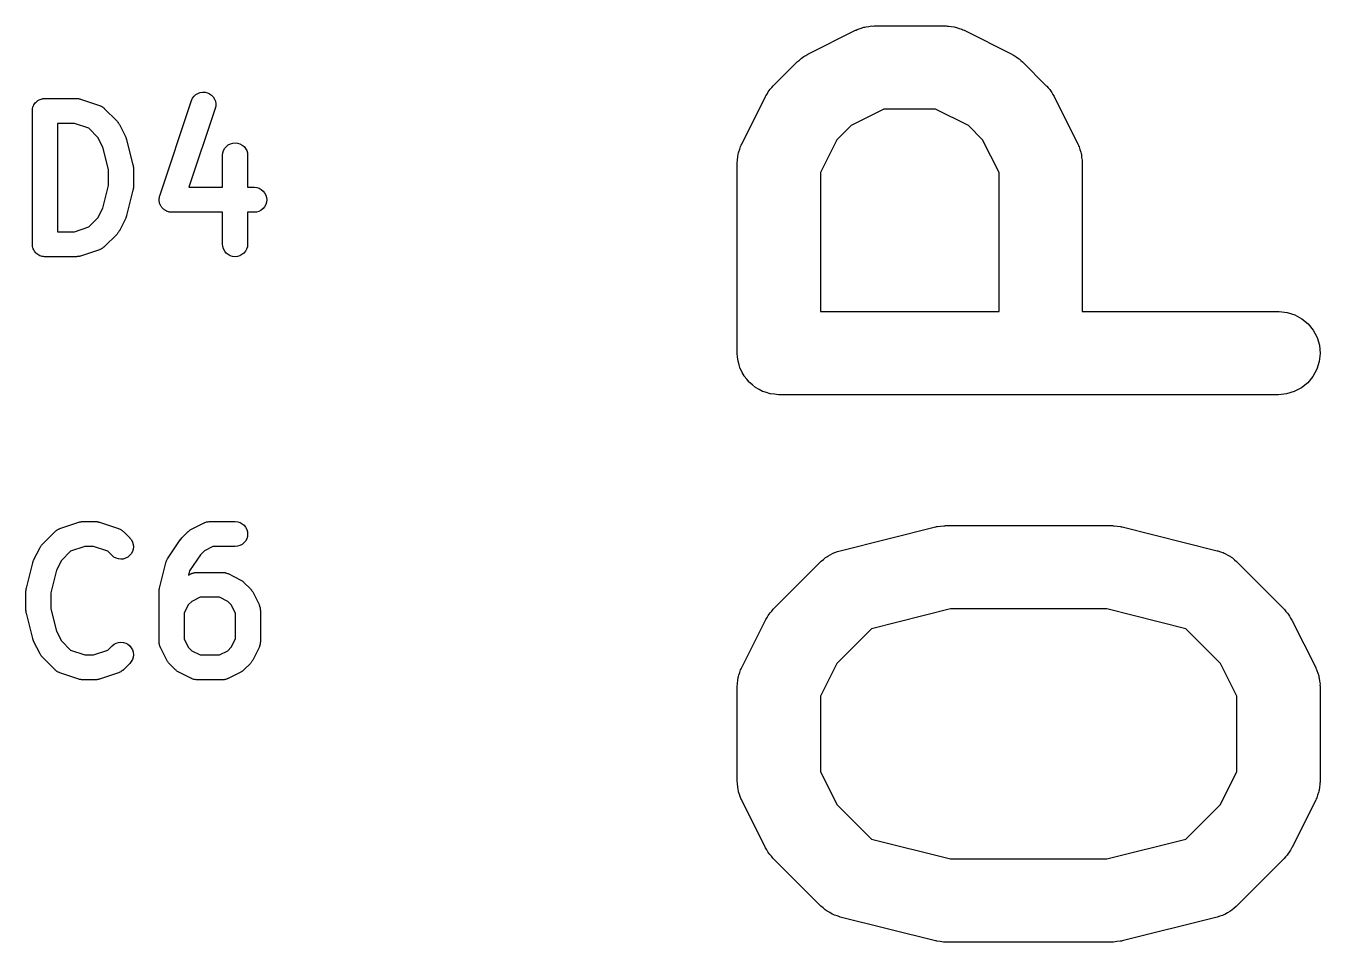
# Model space of a CAD drawing. Extents: x -13 to 127, y -89 to 15.
# Drawn here: x 109.25 to 117.03, y -37.95 to -32.45 of the extents above; entities that cross this region are included whole.
import ezdxf

# ---------------------------------------------------------------- set-up
doc = ezdxf.new("R2010")
doc.units = 0
doc.layers.add('BLACK', color=7, linetype='CONTINUOUS')

msp = doc.modelspace()

# ---------------------------------------------------------------- linework, layer by layer
at = {"layer": 'BLACK', "linetype": 'CONTINUOUS'}
for p, q in [((113.949, -32.6187), (114.235, -32.4758)), ((114.235, -32.4758), (114.238, -32.4743)), ((114.238, -32.4743), (114.245, -32.4717)), ((114.245, -32.4717), (114.251, -32.4683)), ((114.251, -32.4683), (114.268, -32.4634)), ((114.268, -32.4634), (114.284, -32.4575)), ((114.284, -32.4575), (114.291, -32.4563)), ((114.291, -32.4563), (114.298, -32.4542)), ((114.298, -32.4542), (114.315, -32.4525)), ((114.315, -32.4525), (114.332, -32.4499)), ((114.332, -32.4499), (114.339, -32.4501)), ((114.339, -32.4501), (114.347, -32.4494)), ((114.347, -32.4494), (114.775, -32.4494)), ((114.775, -32.4494), (114.779, -32.4495)), ((114.779, -32.4495), (114.786, -32.4503)), ((114.786, -32.4503), (114.793, -32.4501)), ((114.793, -32.4501), (114.81, -32.453)), ((114.81, -32.453), (114.827, -32.4549)), ((114.827, -32.4549), (114.834, -32.4571)), ((114.834, -32.4571), (114.841, -32.4584)), ((114.841, -32.4584), (114.857, -32.4645)), ((114.857, -32.4645), (114.874, -32.4696)), ((114.874, -32.4696), (114.88, -32.4732)), ((114.88, -32.4732), (114.887, -32.4758)), ((114.887, -32.4758), (115.173, -32.6187)), ((113.908, -32.6447), (113.917, -32.6391)), ((113.917, -32.6391), (113.925, -32.6326)), ((113.925, -32.6326), (113.937, -32.6262)), ((113.937, -32.6262), (113.949, -32.6187)), ((115.173, -32.6187), (115.176, -32.6203)), ((115.176, -32.6203), (115.188, -32.6279)), ((115.188, -32.6279), (115.2, -32.6345)), ((115.2, -32.6345), (115.208, -32.6411)), ((115.208, -32.6411), (115.217, -32.6468)), ((113.741, -32.8084), (113.884, -32.6655)), ((113.884, -32.6655), (113.887, -32.6631)), ((113.887, -32.6631), (113.898, -32.6543)), ((113.898, -32.6543), (113.908, -32.6447)), ((115.217, -32.6468), (115.227, -32.6566)), ((115.227, -32.6566), (115.238, -32.6655)), ((115.238, -32.6655), (115.38, -32.8084)), ((110.254, -32.8838), (110.263, -32.872)), ((110.263, -32.872), (110.274, -32.862)), ((110.274, -32.862), (110.286, -32.8544)), ((110.286, -32.8544), (110.3, -32.8493)), ((110.3, -32.8493), (110.314, -32.847)), ((110.314, -32.847), (110.329, -32.8475)), ((110.329, -32.8475), (110.343, -32.8508)), ((110.343, -32.8508), (110.356, -32.8569)), ((110.356, -32.8569), (110.368, -32.8654)), ((110.368, -32.8654), (110.378, -32.8761)), ((113.552, -33.1591), (113.694, -32.8733)), ((113.694, -32.8733), (113.696, -32.8702)), ((113.696, -32.8702), (113.704, -32.8584)), ((113.704, -32.8584), (113.71, -32.8461)), ((113.71, -32.8461), (113.717, -32.838)), ((113.717, -32.838), (113.723, -32.8293)), ((113.723, -32.8293), (113.732, -32.8192)), ((113.732, -32.8192), (113.741, -32.8084)), ((115.38, -32.8084), (115.383, -32.8109)), ((115.383, -32.8109), (115.392, -32.8218)), ((115.392, -32.8218), (115.401, -32.832)), ((115.401, -32.832), (115.407, -32.8408)), ((115.407, -32.8408), (115.413, -32.849)), ((115.413, -32.849), (115.42, -32.8615)), ((115.42, -32.8615), (115.427, -32.8733)), ((115.427, -32.8733), (115.57, -33.1591)), ((109.292, -32.9518), (109.293, -32.9448)), ((109.292, -32.9589), (109.292, -32.9518)), ((109.293, -32.9443), (109.295, -32.9376)), ((109.293, -32.9446), (109.293, -32.9443)), ((109.293, -32.9448), (109.293, -32.9446)), ((109.295, -32.9376), (109.297, -32.9308)), ((109.297, -32.9308), (109.298, -32.9306)), ((109.298, -32.9304), (109.301, -32.9241)), ((109.298, -32.9306), (109.298, -32.9304)), ((109.301, -32.9241), (109.304, -32.918)), ((109.304, -32.918), (109.305, -32.9178)), ((109.305, -32.9175), (109.309, -32.9121)), ((109.305, -32.9178), (109.305, -32.9175)), ((109.309, -32.9121), (109.314, -32.9067)), ((109.314, -32.9063), (109.32, -32.9019)), ((109.314, -32.9065), (109.314, -32.9063)), ((109.314, -32.9067), (109.314, -32.9065)), ((109.32, -32.9019), (109.325, -32.8974)), ((109.325, -32.8971), (109.332, -32.8939)), ((109.325, -32.8973), (109.325, -32.8971)), ((109.325, -32.8974), (109.325, -32.8973)), ((109.332, -32.8939), (109.338, -32.8906)), ((109.338, -32.8904), (109.345, -32.8884)), ((109.338, -32.8905), (109.338, -32.8904)), ((109.338, -32.8906), (109.338, -32.8905)), ((109.345, -32.8884), (109.352, -32.8863)), ((109.352, -32.8862), (109.359, -32.8856)), ((109.352, -32.8863), (109.352, -32.8862)), ((109.352, -32.8863), (109.352, -32.8863)), ((109.359, -32.8856), (109.367, -32.8849)), ((109.367, -32.8849), (109.557, -32.8849)), ((109.557, -32.8849), (109.558, -32.8849)), ((109.558, -32.8849), (109.562, -32.8854)), ((109.562, -32.8854), (109.566, -32.8855)), ((109.566, -32.8855), (109.569, -32.8862)), ((109.569, -32.8862), (109.573, -32.8865)), ((109.573, -32.8865), (109.577, -32.8878)), ((109.577, -32.8878), (109.581, -32.8888)), ((109.581, -32.8888), (109.695, -32.9268)), ((109.695, -32.9268), (109.696, -32.9272)), ((109.696, -32.9272), (109.698, -32.9281)), ((109.698, -32.9281), (109.7, -32.9288)), ((109.7, -32.9288), (109.705, -32.9312)), ((109.705, -32.9312), (109.709, -32.9333)), ((109.709, -32.9333), (109.711, -32.9346)), ((109.711, -32.9346), (109.713, -32.9357)), ((109.713, -32.9357), (109.717, -32.9389)), ((109.717, -32.9389), (109.721, -32.9419)), ((109.721, -32.9419), (109.723, -32.9436)), ((109.723, -32.9436), (109.724, -32.945)), ((109.724, -32.945), (109.801, -33.0212)), ((110.057, -33.4695), (110.248, -32.8981)), ((110.39, -32.9455), (110.232, -33.4182)), ((110.248, -32.8971), (110.254, -32.8838)), ((110.248, -32.8981), (110.248, -32.8971)), ((110.378, -32.8761), (110.386, -32.8885)), ((110.386, -32.8885), (110.391, -32.9022)), ((110.393, -32.9313), (110.39, -32.9455)), ((110.391, -32.9022), (110.394, -32.9166)), ((110.394, -32.9166), (110.393, -32.9313)), ((114.406, -32.9494), (114.209, -33.0477)), ((114.716, -32.9494), (114.406, -32.9494)), ((114.913, -33.0477), (114.716, -32.9494)), ((109.292, -32.9594), (109.292, -32.9589)), ((109.292, -32.9599), (109.292, -32.9594)), ((109.292, -32.9594), (109.292, -32.9594)), ((109.292, -32.9594), (109.292, -32.9594)), ((109.292, -33.7599), (109.292, -32.9599)), ((109.801, -33.0212), (109.801, -33.0219)), ((109.801, -33.0219), (109.804, -33.0252)), ((109.804, -33.0252), (109.807, -33.0283)), ((109.807, -33.0283), (109.808, -33.0309)), ((109.808, -33.0309), (109.81, -33.0333)), ((109.442, -33.0349), (109.442, -33.6849)), ((109.545, -33.0349), (109.442, -33.0349)), ((109.631, -33.0636), (109.545, -33.0349)), ((109.686, -33.1186), (109.631, -33.0636)), ((109.81, -33.0333), (109.812, -33.0371)), ((109.812, -33.0371), (109.815, -33.0406)), ((109.815, -33.0406), (109.853, -33.1168)), ((114.209, -33.0477), (114.123, -33.1332)), ((114.998, -33.1332), (114.913, -33.0477)), ((109.715, -33.1766), (109.686, -33.1186)), ((109.749, -33.312), (109.715, -33.1766)), ((109.853, -33.1168), (109.853, -33.1178)), ((109.853, -33.1178), (109.853, -33.1181)), ((109.853, -33.1181), (109.853, -33.1184)), ((109.853, -33.1184), (109.856, -33.125)), ((109.856, -33.125), (109.858, -33.1315)), ((109.858, -33.1315), (109.858, -33.1319)), ((109.858, -33.1319), (109.858, -33.1322)), ((109.858, -33.1322), (109.896, -33.2846)), ((110.44, -33.197), (110.447, -33.1842)), ((110.447, -33.1842), (110.457, -33.173)), ((110.457, -33.173), (110.468, -33.1638)), ((110.468, -33.1638), (110.481, -33.157)), ((110.481, -33.157), (110.495, -33.1529)), ((110.495, -33.1529), (110.51, -33.1516)), ((110.51, -33.1516), (110.524, -33.1531)), ((110.524, -33.1531), (110.538, -33.1574)), ((110.538, -33.1574), (110.551, -33.1644)), ((110.551, -33.1644), (110.563, -33.1737)), ((110.563, -33.1737), (110.572, -33.1851)), ((110.572, -33.1851), (110.579, -33.198)), ((113.54, -33.1887), (113.545, -33.1724)), ((113.545, -33.1724), (113.549, -33.1659)), ((113.549, -33.1659), (113.552, -33.1591)), ((114.123, -33.1332), (114.025, -33.3299)), ((115.097, -33.3299), (114.998, -33.1332)), ((115.57, -33.1591), (115.572, -33.1622)), ((115.572, -33.1622), (115.574, -33.1691)), ((115.574, -33.1691), (115.578, -33.1756)), ((115.578, -33.1756), (115.583, -33.192)), ((110.434, -33.2255), (110.436, -33.211)), ((110.434, -33.2266), (110.434, -33.2255)), ((110.434, -33.4182), (110.434, -33.2266)), ((110.436, -33.211), (110.44, -33.197)), ((110.579, -33.198), (110.583, -33.212)), ((110.583, -33.212), (110.584, -33.2266)), ((110.584, -33.2266), (110.584, -33.4182)), ((113.525, -33.2674), (113.526, -33.2601)), ((113.526, -33.2527), (113.529, -33.2359)), ((113.526, -33.2601), (113.526, -33.2527)), ((113.529, -33.2359), (113.531, -33.2189)), ((113.531, -33.2189), (113.533, -33.2119)), ((113.533, -33.2119), (113.534, -33.2046)), ((113.534, -33.2046), (113.54, -33.1887)), ((115.583, -33.192), (115.589, -33.208)), ((115.589, -33.208), (115.59, -33.2153)), ((115.59, -33.2153), (115.592, -33.2223)), ((115.592, -33.2223), (115.593, -33.2393)), ((115.593, -33.2393), (115.596, -33.2562)), ((115.596, -33.2562), (115.596, -33.2635)), ((115.596, -33.2635), (115.597, -33.2709)), ((109.749, -33.4078), (109.749, -33.312)), ((109.896, -33.2846), (109.897, -33.2856)), ((109.897, -33.2856), (109.897, -33.2869)), ((109.897, -33.2869), (109.897, -33.2882)), ((109.897, -33.2882), (109.898, -33.2942)), ((109.898, -33.2942), (109.899, -33.3001)), ((109.899, -33.3001), (109.899, -33.3014)), ((109.899, -33.3014), (109.899, -33.3028)), ((109.899, -33.3028), (109.899, -33.417)), ((113.525, -33.2709), (113.525, -33.2674)), ((113.525, -34.4137), (113.525, -33.2709)), ((114.025, -33.3299), (114.025, -34.1637)), ((115.097, -34.1637), (115.097, -33.3299)), ((115.597, -33.2709), (115.597, -34.1637)), ((109.715, -33.5433), (109.749, -33.4078)), ((109.899, -33.417), (109.899, -33.4181)), ((109.899, -33.4181), (109.899, -33.4194)), ((109.899, -33.4194), (109.899, -33.4208)), ((110.232, -33.4182), (110.434, -33.4182)), ((110.584, -33.4182), (110.624, -33.4182)), ((110.624, -33.4182), (110.625, -33.4182)), ((110.625, -33.4182), (110.639, -33.4199)), ((109.896, -33.4352), (109.858, -33.5876)), ((109.897, -33.4339), (109.896, -33.4352)), ((109.898, -33.4267), (109.897, -33.4326)), ((109.897, -33.4326), (109.897, -33.4339)), ((109.899, -33.4208), (109.898, -33.4267)), ((110.053, -33.4927), (110.054, -33.4883)), ((110.054, -33.4956), (110.053, -33.4927)), ((110.054, -33.4838), (110.055, -33.481)), ((110.054, -33.4883), (110.054, -33.4838)), ((110.054, -33.4984), (110.054, -33.4956)), ((110.055, -33.4782), (110.056, -33.4739)), ((110.055, -33.481), (110.055, -33.4782)), ((110.056, -33.4739), (110.057, -33.4695)), ((110.639, -33.4199), (110.653, -33.4243)), ((110.653, -33.4243), (110.666, -33.4314)), ((110.666, -33.4314), (110.677, -33.4408)), ((110.677, -33.4408), (110.686, -33.4522)), ((110.686, -33.4522), (110.693, -33.4651)), ((110.693, -33.4651), (110.697, -33.4792)), ((110.697, -33.4792), (110.699, -33.4938)), ((110.699, -33.4938), (110.697, -33.5083)), ((109.686, -33.6012), (109.715, -33.5433)), ((110.054, -33.5028), (110.054, -33.4984)), ((110.055, -33.5073), (110.054, -33.5028)), ((110.056, -33.51), (110.055, -33.5073)), ((110.056, -33.5129), (110.056, -33.51)), ((110.058, -33.517), (110.056, -33.5129)), ((110.059, -33.5213), (110.058, -33.517)), ((110.06, -33.5239), (110.059, -33.5213)), ((110.061, -33.5265), (110.06, -33.5239)), ((110.064, -33.5303), (110.061, -33.5265)), ((110.066, -33.5343), (110.064, -33.5303)), ((110.067, -33.5365), (110.066, -33.5343)), ((110.069, -33.539), (110.067, -33.5365)), ((110.072, -33.5422), (110.069, -33.539)), ((110.075, -33.5457), (110.072, -33.5422)), ((110.077, -33.5476), (110.075, -33.5457)), ((110.079, -33.5496), (110.077, -33.5476)), ((110.083, -33.5522), (110.079, -33.5496)), ((110.086, -33.5551), (110.083, -33.5522)), ((110.089, -33.5565), (110.086, -33.5551)), ((110.091, -33.5582), (110.089, -33.5565)), ((110.095, -33.56), (110.091, -33.5582)), ((110.099, -33.5622), (110.095, -33.56)), ((110.102, -33.563), (110.099, -33.5622)), ((110.104, -33.5642), (110.102, -33.563)), ((110.109, -33.5652), (110.104, -33.5642)), ((110.113, -33.5666), (110.109, -33.5652)), ((110.116, -33.5669), (110.113, -33.5666)), ((110.118, -33.5676), (110.116, -33.5669)), ((110.123, -33.5677), (110.118, -33.5676)), ((110.127, -33.5682), (110.123, -33.5677)), ((110.128, -33.5682), (110.127, -33.5682)), ((110.434, -33.5682), (110.128, -33.5682)), ((110.434, -33.7599), (110.434, -33.5682)), ((110.624, -33.5682), (110.584, -33.5682)), ((110.584, -33.5682), (110.584, -33.7599)), ((110.638, -33.5668), (110.624, -33.5682)), ((110.652, -33.5626), (110.638, -33.5668)), ((110.665, -33.5557), (110.652, -33.5626)), ((110.677, -33.5465), (110.665, -33.5557)), ((110.686, -33.5352), (110.677, -33.5465)), ((110.693, -33.5223), (110.686, -33.5352)), ((110.697, -33.5083), (110.693, -33.5223)), ((109.631, -33.6563), (109.686, -33.6012)), ((109.853, -33.603), (109.815, -33.6792)), ((109.855, -33.5958), (109.853, -33.6023)), ((109.853, -33.6023), (109.853, -33.6026)), ((109.853, -33.6026), (109.853, -33.603)), ((109.858, -33.5893), (109.855, -33.5958)), ((109.858, -33.5876), (109.858, -33.5886)), ((109.858, -33.5886), (109.858, -33.589)), ((109.858, -33.589), (109.858, -33.5893)), ((109.442, -33.6849), (109.545, -33.6849)), ((109.545, -33.6849), (109.631, -33.6563)), ((109.801, -33.6987), (109.724, -33.7748)), ((109.803, -33.6954), (109.801, -33.6987)), ((109.806, -33.6924), (109.803, -33.6954)), ((109.808, -33.6898), (109.806, -33.6924)), ((109.81, -33.6873), (109.808, -33.6898)), ((109.812, -33.6836), (109.81, -33.6873)), ((109.814, -33.6801), (109.812, -33.6836)), ((109.815, -33.6792), (109.814, -33.6801)), ((109.292, -33.7669), (109.292, -33.7599)), ((109.293, -33.774), (109.292, -33.7669)), ((109.293, -33.7742), (109.293, -33.774)), ((109.293, -33.7745), (109.293, -33.7742)), ((109.295, -33.7812), (109.293, -33.7745)), ((109.297, -33.788), (109.295, -33.7812)), ((109.297, -33.7882), (109.297, -33.788)), ((109.297, -33.7885), (109.297, -33.7882)), ((109.3, -33.7947), (109.297, -33.7885)), ((109.304, -33.801), (109.3, -33.7947)), ((109.304, -33.8012), (109.304, -33.801)), ((109.304, -33.8014), (109.304, -33.8012)), ((109.309, -33.8069), (109.304, -33.8014)), ((109.313, -33.8124), (109.309, -33.8069)), ((109.695, -33.793), (109.581, -33.8311)), ((109.697, -33.7921), (109.695, -33.793)), ((109.699, -33.7914), (109.697, -33.7921)), ((109.704, -33.7891), (109.699, -33.7914)), ((109.708, -33.787), (109.704, -33.7891)), ((109.71, -33.7857), (109.708, -33.787)), ((109.712, -33.7847), (109.71, -33.7857)), ((109.716, -33.7815), (109.712, -33.7847)), ((109.72, -33.7786), (109.716, -33.7815)), ((109.722, -33.777), (109.72, -33.7786)), ((109.724, -33.7756), (109.722, -33.777)), ((109.724, -33.7748), (109.724, -33.7756)), ((110.436, -33.7745), (110.434, -33.7599)), ((110.44, -33.7885), (110.436, -33.7745)), ((110.447, -33.8014), (110.44, -33.7885)), ((110.456, -33.8128), (110.447, -33.8014)), ((110.571, -33.8023), (110.562, -33.8135)), ((110.578, -33.7894), (110.571, -33.8023)), ((110.583, -33.7755), (110.578, -33.7894)), ((110.584, -33.761), (110.583, -33.7755)), ((110.584, -33.7599), (110.584, -33.761)), ((109.313, -33.8125), (109.313, -33.8124)), ((109.313, -33.8128), (109.313, -33.8125)), ((109.319, -33.8172), (109.313, -33.8128)), ((109.324, -33.8218), (109.319, -33.8172)), ((109.324, -33.8219), (109.324, -33.8218)), ((109.325, -33.8221), (109.324, -33.8219)), ((109.331, -33.8254), (109.325, -33.8221)), ((109.337, -33.8288), (109.331, -33.8254)), ((109.337, -33.8289), (109.337, -33.8288)), ((109.337, -33.829), (109.337, -33.8289)), ((109.344, -33.8311), (109.337, -33.829)), ((109.351, -33.8333), (109.344, -33.8311)), ((109.351, -33.8334), (109.351, -33.8333)), ((109.351, -33.8333), (109.351, -33.8333)), ((109.358, -33.8341), (109.351, -33.8334)), ((109.365, -33.8349), (109.358, -33.8341)), ((109.366, -33.8349), (109.365, -33.8349)), ((109.367, -33.8349), (109.366, -33.8349)), ((109.366, -33.8349), (109.366, -33.8349)), ((109.366, -33.8349), (109.366, -33.8349)), ((109.557, -33.8349), (109.367, -33.8349)), ((109.561, -33.8345), (109.557, -33.8349)), ((109.565, -33.8344), (109.561, -33.8345)), ((109.568, -33.8338), (109.565, -33.8344)), ((109.572, -33.8335), (109.568, -33.8338)), ((109.576, -33.8323), (109.572, -33.8335)), ((109.58, -33.8314), (109.576, -33.8323)), ((109.581, -33.8311), (109.58, -33.8314)), ((110.467, -33.8221), (110.456, -33.8128)), ((110.48, -33.829), (110.467, -33.8221)), ((110.494, -33.8334), (110.48, -33.829)), ((110.509, -33.8349), (110.494, -33.8334)), ((110.523, -33.8336), (110.509, -33.8349)), ((110.537, -33.8294), (110.523, -33.8336)), ((110.55, -33.8227), (110.537, -33.8294)), ((110.562, -33.8135), (110.55, -33.8227)), ((114.025, -34.1637), (115.097, -34.1637)), ((115.597, -34.1637), (116.775, -34.1637)), ((116.775, -34.1637), (116.779, -34.1637)), ((116.779, -34.1637), (116.827, -34.1692)), ((116.827, -34.1692), (116.874, -34.1839)), ((116.874, -34.1839), (116.916, -34.2074)), ((116.916, -34.2074), (116.954, -34.2388)), ((116.954, -34.2388), (116.984, -34.2768)), ((116.984, -34.2768), (117.007, -34.3201)), ((117.007, -34.3201), (117.021, -34.3669)), ((113.527, -34.4371), (113.525, -34.4137)), ((117.025, -34.4155), (117.02, -34.464)), ((117.021, -34.3669), (117.025, -34.4155)), ((113.53, -34.4606), (113.527, -34.4371)), ((113.53, -34.4614), (113.53, -34.4606)), ((113.53, -34.4623), (113.53, -34.4614)), ((113.537, -34.4848), (113.53, -34.4623)), ((113.543, -34.5074), (113.537, -34.4848)), ((113.544, -34.5081), (113.543, -34.5074)), ((117.02, -34.464), (117.006, -34.5106)), ((113.544, -34.509), (113.544, -34.5081)), ((113.555, -34.5298), (113.544, -34.509)), ((113.566, -34.5506), (113.555, -34.5298)), ((113.567, -34.5513), (113.566, -34.5506)), ((113.567, -34.5521), (113.567, -34.5513)), ((113.582, -34.5703), (113.567, -34.5521)), ((113.597, -34.5886), (113.582, -34.5703)), ((116.982, -34.5535), (116.951, -34.5911)), ((117.006, -34.5106), (116.982, -34.5535)), ((113.597, -34.5892), (113.597, -34.5886)), ((113.598, -34.5899), (113.597, -34.5892)), ((113.616, -34.6049), (113.598, -34.5899)), ((113.634, -34.62), (113.616, -34.6049)), ((113.635, -34.6204), (113.634, -34.62)), ((113.635, -34.621), (113.635, -34.6204)), ((113.656, -34.6322), (113.635, -34.621)), ((113.677, -34.6435), (113.656, -34.6322)), ((113.677, -34.6438), (113.677, -34.6435)), ((113.678, -34.6442), (113.677, -34.6438)), ((113.701, -34.6511), (113.678, -34.6442)), ((113.723, -34.6583), (113.701, -34.6511)), ((113.724, -34.6583), (113.723, -34.6583)), ((113.725, -34.6586), (113.724, -34.6583)), ((113.748, -34.6611), (113.725, -34.6586)), ((113.772, -34.6637), (113.748, -34.6611)), ((116.824, -34.659), (116.775, -34.6637)), ((116.87, -34.6449), (116.824, -34.659)), ((116.913, -34.6219), (116.87, -34.6449)), ((116.951, -34.5911), (116.913, -34.6219)), ((113.773, -34.6637), (113.772, -34.6637)), ((113.775, -34.6637), (113.773, -34.6637)), ((113.773, -34.6637), (113.773, -34.6637)), ((113.773, -34.6637), (113.773, -34.6637)), ((116.775, -34.6637), (113.775, -34.6637)), ((109.457, -35.4668), (109.571, -35.4288)), ((109.571, -35.4288), (109.572, -35.4284)), ((109.572, -35.4284), (109.576, -35.4275)), ((109.576, -35.4275), (109.581, -35.4263)), ((109.581, -35.4263), (109.584, -35.426)), ((109.584, -35.426), (109.587, -35.4254)), ((109.587, -35.4254), (109.591, -35.4253)), ((109.591, -35.4253), (109.595, -35.4249)), ((109.595, -35.4249), (109.671, -35.4249)), ((109.671, -35.4249), (109.672, -35.4249)), ((109.672, -35.4249), (109.677, -35.4254)), ((109.677, -35.4254), (109.681, -35.4255)), ((109.681, -35.4255), (109.684, -35.4262)), ((109.684, -35.4262), (109.687, -35.4265)), ((109.687, -35.4265), (109.691, -35.4278)), ((109.691, -35.4278), (109.695, -35.4288)), ((109.695, -35.4288), (109.809, -35.4668)), ((110.247, -35.4709), (110.323, -35.4328)), ((110.323, -35.4328), (110.324, -35.4324)), ((110.324, -35.4324), (110.326, -35.4316)), ((110.326, -35.4316), (110.328, -35.4306)), ((110.328, -35.4306), (110.333, -35.4291)), ((110.333, -35.4291), (110.338, -35.4273)), ((110.338, -35.4273), (110.34, -35.427)), ((110.34, -35.427), (110.342, -35.4263)), ((110.342, -35.4263), (110.348, -35.4258)), ((110.348, -35.4258), (110.353, -35.425)), ((110.353, -35.425), (110.355, -35.4251)), ((110.355, -35.4251), (110.357, -35.4249)), ((110.357, -35.4249), (110.509, -35.4249)), ((110.509, -35.4249), (110.51, -35.4249)), ((110.51, -35.4249), (110.525, -35.4265)), ((110.525, -35.4265), (110.539, -35.431)), ((110.539, -35.431), (110.552, -35.438)), ((110.552, -35.438), (110.563, -35.4474)), ((109.352, -35.5612), (109.428, -35.485)), ((109.428, -35.485), (109.429, -35.4842)), ((109.429, -35.4842), (109.43, -35.4829)), ((109.43, -35.4829), (109.432, -35.4813)), ((109.432, -35.4813), (109.436, -35.4783)), ((109.436, -35.4783), (109.44, -35.4751)), ((109.44, -35.4751), (109.442, -35.4741)), ((109.442, -35.4741), (109.444, -35.4728)), ((109.444, -35.4728), (109.448, -35.4707)), ((109.448, -35.4707), (109.453, -35.4684)), ((109.453, -35.4684), (109.455, -35.4677)), ((109.455, -35.4677), (109.457, -35.4668)), ((109.809, -35.4668), (109.81, -35.4672)), ((109.81, -35.4672), (109.812, -35.4681)), ((109.812, -35.4681), (109.814, -35.4688)), ((109.814, -35.4688), (109.819, -35.4712)), ((109.819, -35.4712), (109.824, -35.4733)), ((109.824, -35.4733), (109.825, -35.4746)), ((109.825, -35.4746), (109.827, -35.4757)), ((109.827, -35.4757), (109.831, -35.4789)), ((109.831, -35.4789), (109.835, -35.4819)), ((109.835, -35.4819), (109.837, -35.4836)), ((109.837, -35.4836), (109.839, -35.485)), ((109.839, -35.485), (109.877, -35.5231)), ((110.19, -35.5231), (110.228, -35.485)), ((110.228, -35.485), (110.229, -35.4842)), ((110.229, -35.4842), (110.232, -35.4816)), ((110.232, -35.4816), (110.235, -35.4787)), ((110.235, -35.4787), (110.238, -35.477)), ((110.238, -35.477), (110.24, -35.4751)), ((110.24, -35.4751), (110.244, -35.4732)), ((110.244, -35.4732), (110.247, -35.4709)), ((110.563, -35.4474), (110.572, -35.4588)), ((110.572, -35.4588), (110.579, -35.4718)), ((110.579, -35.4718), (110.583, -35.4858)), ((110.583, -35.515), (110.579, -35.529)), ((110.583, -35.4858), (110.584, -35.5004)), ((110.584, -35.5004), (110.583, -35.515)), ((114.143, -35.5997), (114.715, -35.4569)), ((114.715, -35.4569), (114.718, -35.4561)), ((114.718, -35.4561), (114.722, -35.4555)), ((114.722, -35.4555), (114.727, -35.4542)), ((114.727, -35.4542), (114.746, -35.4522)), ((114.746, -35.4522), (114.766, -35.4496)), ((114.766, -35.4496), (114.771, -35.4499)), ((114.771, -35.4499), (114.775, -35.4494)), ((114.775, -35.4494), (115.775, -35.4494)), ((115.775, -35.4494), (115.779, -35.4495)), ((115.779, -35.4495), (115.783, -35.4499)), ((115.783, -35.4499), (115.788, -35.4497)), ((115.788, -35.4497), (115.807, -35.4527)), ((115.807, -35.4527), (115.827, -35.4549)), ((115.827, -35.4549), (115.831, -35.4562)), ((115.831, -35.4562), (115.836, -35.4569)), ((115.836, -35.4569), (116.407, -35.5997)), ((109.299, -35.6568), (109.338, -35.5806)), ((109.338, -35.5797), (109.34, -35.5762)), ((109.338, -35.5806), (109.338, -35.5797)), ((109.34, -35.5762), (109.342, -35.5725)), ((109.342, -35.5725), (109.344, -35.5701)), ((109.344, -35.5701), (109.346, -35.5674)), ((109.346, -35.5674), (109.349, -35.5644)), ((109.349, -35.5644), (109.352, -35.5612)), ((109.607, -35.5749), (109.521, -35.6036)), ((109.659, -35.5749), (109.607, -35.5749)), ((109.745, -35.6036), (109.659, -35.5749)), ((109.877, -35.5231), (109.877, -35.5238)), ((109.877, -35.5238), (109.887, -35.5352)), ((109.887, -35.5352), (109.893, -35.5482)), ((109.893, -35.5482), (109.897, -35.5623)), ((109.897, -35.5914), (109.893, -35.6054)), ((109.897, -35.5623), (109.899, -35.5769)), ((109.899, -35.5769), (109.897, -35.5914)), ((110.104, -35.6488), (110.18, -35.5345)), ((110.18, -35.5344), (110.181, -35.5336)), ((110.18, -35.5345), (110.18, -35.5344)), ((110.18, -35.5344), (110.18, -35.5344)), ((110.18, -35.5344), (110.18, -35.5344)), ((110.181, -35.5336), (110.185, -35.5284)), ((110.185, -35.5284), (110.19, -35.5231)), ((110.375, -35.5749), (110.325, -35.5996)), ((110.509, -35.5749), (110.375, -35.5749)), ((110.524, -35.5735), (110.509, -35.5749)), ((110.538, -35.5692), (110.524, -35.5735)), ((110.551, -35.5624), (110.538, -35.5692)), ((110.562, -35.5531), (110.551, -35.5624)), ((110.572, -35.5418), (110.562, -35.5531)), ((110.579, -35.529), (110.572, -35.5418)), ((109.256, -35.8246), (109.294, -35.6722)), ((109.294, -35.6705), (109.297, -35.6639)), ((109.294, -35.6709), (109.294, -35.6705)), ((109.294, -35.6712), (109.294, -35.6709)), ((109.294, -35.6722), (109.294, -35.6712)), ((109.297, -35.6639), (109.299, -35.6575)), ((109.299, -35.6572), (109.299, -35.6568)), ((109.299, -35.6575), (109.299, -35.6572)), ((109.466, -35.6586), (109.437, -35.7166)), ((109.521, -35.6036), (109.466, -35.6586)), ((109.771, -35.6291), (109.745, -35.6036)), ((109.782, -35.6384), (109.771, -35.6291)), ((109.795, -35.6453), (109.782, -35.6384)), ((109.809, -35.6496), (109.795, -35.6453)), ((109.823, -35.6511), (109.809, -35.6496)), ((109.838, -35.6497), (109.823, -35.6511)), ((109.852, -35.6455), (109.838, -35.6497)), ((109.865, -35.6387), (109.852, -35.6455)), ((109.876, -35.6295), (109.865, -35.6387)), ((109.886, -35.6183), (109.876, -35.6295)), ((109.893, -35.6054), (109.886, -35.6183)), ((110.056, -35.8246), (110.094, -35.6722)), ((110.094, -35.6712), (110.096, -35.6665)), ((110.094, -35.6722), (110.094, -35.6712)), ((110.096, -35.6665), (110.097, -35.6617)), ((110.097, -35.6617), (110.098, -35.6596)), ((110.098, -35.6596), (110.099, -35.6575)), ((110.099, -35.6575), (110.102, -35.6532)), ((110.102, -35.6532), (110.104, -35.6488)), ((110.301, -35.6239), (110.236, -35.7212)), ((110.325, -35.5996), (110.301, -35.6239)), ((113.741, -35.9512), (114.027, -35.6655)), ((114.027, -35.6655), (114.029, -35.6631)), ((114.029, -35.6631), (114.043, -35.6525)), ((114.043, -35.6525), (114.055, -35.6412)), ((114.055, -35.6412), (114.062, -35.6373)), ((114.062, -35.6373), (114.068, -35.6326)), ((114.068, -35.6326), (114.083, -35.6248)), ((114.083, -35.6248), (114.097, -35.6161)), ((114.097, -35.6161), (114.104, -35.6136)), ((114.104, -35.6136), (114.111, -35.6102)), ((114.111, -35.6102), (114.127, -35.6054)), ((114.127, -35.6054), (114.143, -35.5997)), ((116.407, -35.5997), (116.411, -35.6006)), ((116.411, -35.6006), (116.426, -35.6065)), ((116.426, -35.6065), (116.443, -35.6115)), ((116.443, -35.6115), (116.449, -35.615)), ((116.449, -35.615), (116.456, -35.6177)), ((116.456, -35.6177), (116.471, -35.6265)), ((116.471, -35.6265), (116.486, -35.6345)), ((116.486, -35.6345), (116.491, -35.6393)), ((116.491, -35.6393), (116.498, -35.6432)), ((116.498, -35.6432), (116.51, -35.6548)), ((116.51, -35.6548), (116.523, -35.6655)), ((116.523, -35.6655), (116.809, -35.9512)), ((109.437, -35.7166), (109.403, -35.852)), ((110.236, -35.7212), (110.23, -35.7463)), ((110.23, -35.7463), (110.247, -35.7376)), ((110.247, -35.7376), (110.248, -35.7371)), ((110.248, -35.7371), (110.25, -35.7364)), ((110.25, -35.7364), (110.252, -35.7353)), ((110.252, -35.7353), (110.257, -35.7338)), ((110.257, -35.7338), (110.262, -35.7321)), ((110.262, -35.7321), (110.264, -35.7317)), ((110.264, -35.7317), (110.266, -35.7311)), ((110.266, -35.7311), (110.271, -35.7306)), ((110.271, -35.7306), (110.276, -35.7298)), ((110.276, -35.7298), (110.279, -35.7299)), ((110.279, -35.7299), (110.281, -35.7297)), ((110.281, -35.7297), (110.433, -35.7297)), ((110.433, -35.7297), (110.434, -35.7297)), ((110.434, -35.7297), (110.436, -35.7299)), ((110.436, -35.7299), (110.439, -35.7299)), ((110.439, -35.7299), (110.444, -35.7307)), ((110.444, -35.7307), (110.449, -35.7313)), ((110.449, -35.7313), (110.451, -35.732)), ((110.451, -35.732), (110.453, -35.7323)), ((110.453, -35.7323), (110.458, -35.7342)), ((110.458, -35.7342), (110.463, -35.7357)), ((110.463, -35.7357), (110.465, -35.7368)), ((110.465, -35.7368), (110.467, -35.7376)), ((110.467, -35.7376), (110.543, -35.7757)), ((109.254, -35.8331), (109.255, -35.8272)), ((109.255, -35.8259), (109.256, -35.8246)), ((109.255, -35.8272), (109.255, -35.8259)), ((110.054, -35.8331), (110.055, -35.8272)), ((110.055, -35.8259), (110.056, -35.8246)), ((110.055, -35.8272), (110.055, -35.8259)), ((110.543, -35.7757), (110.544, -35.7762)), ((110.544, -35.7762), (110.547, -35.7784)), ((110.547, -35.7784), (110.551, -35.7804)), ((110.551, -35.7804), (110.554, -35.7824)), ((110.554, -35.7824), (110.556, -35.7841)), ((110.556, -35.7841), (110.559, -35.7871)), ((110.559, -35.7871), (110.562, -35.7897)), ((110.562, -35.7897), (110.601, -35.8278)), ((110.601, -35.8278), (110.601, -35.8286)), ((110.601, -35.8286), (110.604, -35.8319)), ((109.253, -35.8417), (109.254, -35.8404)), ((109.253, -35.8428), (109.253, -35.8417)), ((109.253, -35.957), (109.253, -35.8428)), ((109.254, -35.8391), (109.254, -35.8331)), ((109.254, -35.8404), (109.254, -35.8391)), ((109.403, -35.852), (109.403, -35.9478)), ((110.053, -35.8417), (110.054, -35.8404)), ((110.053, -35.8428), (110.053, -35.8417)), ((110.053, -36.1475), (110.053, -35.8428)), ((110.054, -35.8391), (110.054, -35.8331)), ((110.054, -35.8404), (110.054, -35.8391)), ((110.249, -35.9044), (110.228, -35.9253)), ((110.299, -35.8797), (110.249, -35.9044)), ((110.415, -35.8797), (110.299, -35.8797)), ((110.465, -35.9044), (110.415, -35.8797)), ((110.486, -35.9253), (110.465, -35.9044)), ((110.604, -35.8319), (110.607, -35.8349)), ((110.607, -35.8349), (110.608, -35.8376)), ((110.608, -35.8376), (110.61, -35.84)), ((110.61, -35.84), (110.612, -35.8437)), ((110.612, -35.8437), (110.615, -35.8473)), ((110.615, -35.8473), (110.653, -35.9235)), ((109.254, -35.9584), (109.253, -35.957)), ((109.253, -35.9597), (109.254, -35.9584)), ((109.254, -35.9656), (109.253, -35.9597)), ((109.255, -35.9716), (109.254, -35.9656)), ((109.255, -35.9729), (109.255, -35.9716)), ((109.255, -35.9742), (109.255, -35.9729)), ((109.256, -35.9752), (109.255, -35.9742)), ((109.294, -36.1276), (109.256, -35.9752)), ((109.403, -35.9478), (109.437, -36.0833)), ((110.228, -35.9253), (110.203, -35.9748)), ((110.203, -35.9748), (110.203, -36.1298)), ((110.511, -35.9748), (110.486, -35.9253)), ((110.511, -36.1298), (110.511, -35.9748)), ((110.653, -35.9235), (110.653, -35.9244)), ((110.653, -35.9244), (110.654, -35.9265)), ((110.654, -35.9265), (110.655, -35.9285)), ((110.655, -35.9285), (110.656, -35.9334)), ((110.656, -35.9334), (110.658, -35.9382)), ((110.658, -35.9382), (110.659, -35.9404)), ((110.659, -35.9404), (110.659, -35.9425)), ((110.659, -35.9425), (110.66, -35.9476)), ((110.66, -35.9476), (110.66, -35.9526)), ((110.66, -35.9526), (110.66, -35.9549)), ((110.66, -35.9549), (110.661, -35.957)), ((110.661, -35.957), (110.661, -36.1475)), ((113.71, -35.9889), (113.717, -35.9809)), ((113.717, -35.9809), (113.723, -35.9721)), ((113.723, -35.9721), (113.732, -35.9621)), ((113.732, -35.9621), (113.741, -35.9512)), ((114.806, -35.9494), (114.332, -36.068)), ((115.744, -35.9494), (114.806, -35.9494)), ((116.219, -36.068), (115.744, -35.9494)), ((116.809, -35.9512), (116.812, -35.9537)), ((116.812, -35.9537), (116.82, -35.9647)), ((116.82, -35.9647), (116.83, -35.9749)), ((116.83, -35.9749), (116.835, -35.9837)), ((116.835, -35.9837), (116.842, -35.9918)), ((113.552, -36.3019), (113.694, -36.0162)), ((113.694, -36.0162), (113.696, -36.0131)), ((113.696, -36.0131), (113.704, -36.0013)), ((113.704, -36.0013), (113.71, -35.9889)), ((116.842, -35.9918), (116.848, -36.0043)), ((116.848, -36.0043), (116.856, -36.0162)), ((116.856, -36.0162), (116.999, -36.3019)), ((109.294, -36.1279), (109.294, -36.1276)), ((109.294, -36.1283), (109.294, -36.1279)), ((109.296, -36.1348), (109.294, -36.1283)), ((109.299, -36.1414), (109.296, -36.1348)), ((109.437, -36.0833), (109.466, -36.1412)), ((110.203, -36.1298), (110.228, -36.1793)), ((110.486, -36.1793), (110.511, -36.1298)), ((114.332, -36.068), (114.123, -36.2761)), ((116.427, -36.2761), (116.219, -36.068)), ((109.299, -36.1417), (109.299, -36.1414)), ((109.299, -36.142), (109.299, -36.1417)), ((109.299, -36.143), (109.299, -36.142)), ((109.338, -36.2192), (109.299, -36.143)), ((109.466, -36.1412), (109.521, -36.1963)), ((109.521, -36.1963), (109.607, -36.2249)), ((109.659, -36.2249), (109.745, -36.1963)), ((109.745, -36.1963), (109.771, -36.1707)), ((109.771, -36.1699), (109.783, -36.1608)), ((109.771, -36.1707), (109.771, -36.1699)), ((109.783, -36.1608), (109.796, -36.1541)), ((109.796, -36.1541), (109.81, -36.15)), ((109.81, -36.15), (109.824, -36.1487)), ((109.824, -36.1487), (109.839, -36.1503)), ((109.839, -36.1503), (109.853, -36.1547)), ((109.853, -36.1547), (109.866, -36.1617)), ((109.866, -36.1617), (109.877, -36.1711)), ((109.877, -36.1711), (109.886, -36.1824)), ((109.886, -36.1824), (109.893, -36.1954)), ((109.893, -36.1954), (109.897, -36.2094)), ((109.897, -36.2094), (109.899, -36.224)), ((110.054, -36.1497), (110.053, -36.1475)), ((110.054, -36.1519), (110.054, -36.1497)), ((110.054, -36.157), (110.054, -36.1519)), ((110.055, -36.1621), (110.054, -36.157)), ((110.055, -36.1642), (110.055, -36.1621)), ((110.056, -36.1664), (110.055, -36.1642)), ((110.058, -36.1712), (110.056, -36.1664)), ((110.059, -36.1761), (110.058, -36.1712)), ((110.06, -36.178), (110.059, -36.1761)), ((110.061, -36.1801), (110.06, -36.178)), ((110.061, -36.1811), (110.061, -36.1801)), ((110.099, -36.2573), (110.061, -36.1811)), ((110.228, -36.1793), (110.249, -36.2002)), ((110.249, -36.2002), (110.299, -36.2249)), ((110.415, -36.2249), (110.465, -36.2002)), ((110.465, -36.2002), (110.486, -36.1793)), ((110.653, -36.1811), (110.615, -36.2573)), ((110.655, -36.1771), (110.653, -36.179)), ((110.653, -36.179), (110.653, -36.1811)), ((110.656, -36.1722), (110.655, -36.1771)), ((110.658, -36.1674), (110.656, -36.1722)), ((110.659, -36.1631), (110.658, -36.1652)), ((110.658, -36.1652), (110.658, -36.1674)), ((110.66, -36.158), (110.659, -36.1631)), ((110.661, -36.1486), (110.66, -36.1508)), ((110.66, -36.1508), (110.66, -36.153)), ((110.66, -36.153), (110.66, -36.158)), ((110.661, -36.1475), (110.661, -36.1486)), ((109.34, -36.2227), (109.338, -36.2192)), ((109.342, -36.2265), (109.34, -36.2227)), ((109.344, -36.2289), (109.342, -36.2265)), ((109.345, -36.2316), (109.344, -36.2289)), ((109.348, -36.2346), (109.345, -36.2316)), ((109.351, -36.2379), (109.348, -36.2346)), ((109.352, -36.2387), (109.351, -36.2379)), ((109.428, -36.3148), (109.352, -36.2387)), ((109.607, -36.2249), (109.659, -36.2249)), ((109.877, -36.2767), (109.839, -36.3148)), ((109.886, -36.2654), (109.877, -36.2767)), ((109.893, -36.2525), (109.886, -36.2654)), ((109.897, -36.2385), (109.893, -36.2525)), ((109.899, -36.224), (109.897, -36.2385)), ((110.102, -36.2608), (110.099, -36.2573)), ((110.104, -36.2646), (110.102, -36.2608)), ((110.106, -36.267), (110.104, -36.2646)), ((110.107, -36.2696), (110.106, -36.267)), ((110.11, -36.2727), (110.107, -36.2696)), ((110.113, -36.276), (110.11, -36.2727)), ((110.113, -36.2767), (110.113, -36.276)), ((110.152, -36.3148), (110.113, -36.2767)), ((110.299, -36.2249), (110.415, -36.2249)), ((110.601, -36.2767), (110.562, -36.3148)), ((110.603, -36.2735), (110.601, -36.2767)), ((110.606, -36.2705), (110.603, -36.2735)), ((110.608, -36.2679), (110.606, -36.2705)), ((110.61, -36.2654), (110.608, -36.2679)), ((110.612, -36.2617), (110.61, -36.2654)), ((110.614, -36.2582), (110.612, -36.2617)), ((110.615, -36.2573), (110.614, -36.2582)), ((114.123, -36.2761), (114.025, -36.4727)), ((116.525, -36.4727), (116.427, -36.2761)), ((109.429, -36.3162), (109.428, -36.3148)), ((109.431, -36.3179), (109.429, -36.3162)), ((109.435, -36.3209), (109.431, -36.3179)), ((109.439, -36.3241), (109.435, -36.3209)), ((109.441, -36.3252), (109.439, -36.3241)), ((109.443, -36.3265), (109.441, -36.3252)), ((109.447, -36.3286), (109.443, -36.3265)), ((109.452, -36.331), (109.447, -36.3286)), ((109.454, -36.3317), (109.452, -36.331)), ((109.456, -36.3326), (109.454, -36.3317)), ((109.457, -36.333), (109.456, -36.3326)), ((109.571, -36.3711), (109.457, -36.333)), ((109.575, -36.372), (109.571, -36.3711)), ((109.58, -36.3733), (109.575, -36.372)), ((109.69, -36.3723), (109.686, -36.3735)), ((109.694, -36.3714), (109.69, -36.3723)), ((109.695, -36.3711), (109.694, -36.3714)), ((109.809, -36.333), (109.695, -36.3711)), ((109.811, -36.3321), (109.809, -36.333)), ((109.813, -36.3314), (109.811, -36.3321)), ((109.818, -36.3291), (109.813, -36.3314)), ((109.823, -36.327), (109.818, -36.3291)), ((109.824, -36.3257), (109.823, -36.327)), ((109.826, -36.3247), (109.824, -36.3257)), ((109.83, -36.3215), (109.826, -36.3247)), ((109.835, -36.3186), (109.83, -36.3215)), ((109.836, -36.317), (109.835, -36.3186)), ((109.838, -36.3156), (109.836, -36.317)), ((109.839, -36.3148), (109.838, -36.3156)), ((110.155, -36.3175), (110.152, -36.3148)), ((110.158, -36.3205), (110.155, -36.3175)), ((110.16, -36.3222), (110.158, -36.3205)), ((110.163, -36.3241), (110.16, -36.3222)), ((110.167, -36.3261), (110.163, -36.3241)), ((110.17, -36.3284), (110.167, -36.3261)), ((110.171, -36.3289), (110.17, -36.3284)), ((110.247, -36.367), (110.171, -36.3289)), ((110.249, -36.3678), (110.247, -36.367)), ((110.251, -36.3688), (110.249, -36.3678)), ((110.256, -36.3704), (110.251, -36.3688)), ((110.261, -36.3722), (110.256, -36.3704)), ((110.263, -36.3726), (110.261, -36.3722)), ((110.265, -36.3733), (110.263, -36.3726)), ((110.45, -36.3728), (110.448, -36.3735)), ((110.452, -36.3725), (110.45, -36.3728)), ((110.457, -36.3707), (110.452, -36.3725)), ((110.462, -36.3692), (110.457, -36.3707)), ((110.464, -36.3682), (110.462, -36.3692)), ((110.466, -36.3674), (110.464, -36.3682)), ((110.467, -36.367), (110.466, -36.3674)), ((110.543, -36.3289), (110.467, -36.367)), ((110.546, -36.3266), (110.543, -36.3289)), ((110.55, -36.3247), (110.546, -36.3266)), ((110.553, -36.3228), (110.55, -36.3247)), ((110.555, -36.3211), (110.553, -36.3228)), ((110.558, -36.3182), (110.555, -36.3211)), ((110.562, -36.3156), (110.558, -36.3182)), ((110.562, -36.3148), (110.562, -36.3156)), ((113.529, -36.3787), (113.531, -36.3617)), ((113.531, -36.3617), (113.533, -36.3547)), ((113.533, -36.3547), (113.534, -36.3475)), ((113.534, -36.3475), (113.54, -36.3315)), ((113.54, -36.3315), (113.545, -36.3152)), ((113.545, -36.3152), (113.549, -36.3088)), ((113.549, -36.3088), (113.552, -36.3019)), ((116.999, -36.3019), (117, -36.305)), ((117, -36.305), (117.003, -36.312)), ((117.003, -36.312), (117.006, -36.3184)), ((117.006, -36.3184), (117.011, -36.3348)), ((117.011, -36.3348), (117.017, -36.3508)), ((117.017, -36.3508), (117.018, -36.3581)), ((117.018, -36.3581), (117.02, -36.3652)), ((117.02, -36.3652), (117.022, -36.3822)), ((109.583, -36.3736), (109.58, -36.3733)), ((109.586, -36.3743), (109.583, -36.3736)), ((109.59, -36.3744), (109.586, -36.3743)), ((109.594, -36.3749), (109.59, -36.3744)), ((109.595, -36.3749), (109.594, -36.3749)), ((109.671, -36.3749), (109.595, -36.3749)), ((109.675, -36.3745), (109.671, -36.3749)), ((109.68, -36.3744), (109.675, -36.3745)), ((109.683, -36.3738), (109.68, -36.3744)), ((109.686, -36.3735), (109.683, -36.3738)), ((110.27, -36.3738), (110.265, -36.3733)), ((110.275, -36.3747), (110.27, -36.3738)), ((110.278, -36.3747), (110.275, -36.3747)), ((110.28, -36.3749), (110.278, -36.3747)), ((110.281, -36.3749), (110.28, -36.3749)), ((110.433, -36.3749), (110.281, -36.3749)), ((110.435, -36.3747), (110.433, -36.3749)), ((110.438, -36.3748), (110.435, -36.3747)), ((110.443, -36.374), (110.438, -36.3748)), ((110.448, -36.3735), (110.443, -36.374)), ((113.525, -36.4102), (113.526, -36.4029)), ((113.525, -36.4137), (113.525, -36.4102)), ((113.525, -36.9851), (113.525, -36.4137)), ((113.526, -36.3956), (113.529, -36.3787)), ((113.526, -36.4029), (113.526, -36.3956)), ((117.022, -36.3822), (117.025, -36.399)), ((117.025, -36.399), (117.024, -36.4064)), ((117.024, -36.4064), (117.025, -36.4137)), ((117.025, -36.4137), (117.025, -36.9851)), ((114.025, -36.4727), (114.025, -36.9261)), ((116.525, -36.9261), (116.525, -36.4727)), ((113.526, -36.9925), (113.525, -36.9851)), ((113.526, -36.9998), (113.526, -36.9925)), ((114.025, -36.9261), (114.123, -37.1228)), ((116.427, -37.1228), (116.525, -36.9261)), ((117.025, -36.9886), (117.024, -36.9959)), ((117.025, -36.9851), (117.025, -36.9886)), ((113.528, -37.0167), (113.526, -36.9998)), ((113.53, -37.0337), (113.528, -37.0167)), ((113.532, -37.0407), (113.53, -37.0337)), ((113.533, -37.048), (113.532, -37.0407)), ((113.539, -37.064), (113.533, -37.048)), ((113.544, -37.0804), (113.539, -37.064)), ((117.01, -37.0673), (117.005, -37.0836)), ((117.016, -37.0514), (117.01, -37.0673)), ((117.017, -37.0441), (117.016, -37.0514)), ((117.02, -37.0371), (117.017, -37.0441)), ((117.022, -37.0201), (117.02, -37.0371)), ((117.024, -37.0033), (117.022, -37.0201)), ((117.024, -36.9959), (117.024, -37.0033)), ((113.547, -37.0869), (113.544, -37.0804)), ((113.55, -37.0938), (113.547, -37.0869)), ((113.552, -37.0969), (113.55, -37.0938)), ((113.694, -37.3827), (113.552, -37.0969)), ((114.123, -37.1228), (114.332, -37.3308)), ((116.219, -37.3308), (116.427, -37.1228)), ((116.999, -37.0969), (116.856, -37.3827)), ((117.001, -37.0901), (116.999, -37.0969)), ((117.005, -37.0836), (117.001, -37.0901)), ((113.702, -37.3945), (113.694, -37.3827)), ((114.332, -37.3308), (114.806, -37.4494)), ((115.744, -37.4494), (116.219, -37.3308)), ((116.856, -37.3827), (116.854, -37.3858)), ((113.708, -37.407), (113.702, -37.3945)), ((113.715, -37.4152), (113.708, -37.407)), ((113.72, -37.424), (113.715, -37.4152)), ((113.73, -37.4342), (113.72, -37.424)), ((113.739, -37.4451), (113.73, -37.4342)), ((113.741, -37.4476), (113.739, -37.4451)), ((114.027, -37.7333), (113.741, -37.4476)), ((114.806, -37.4494), (115.744, -37.4494)), ((116.809, -37.4476), (116.523, -37.7333)), ((116.818, -37.4368), (116.809, -37.4476)), ((116.828, -37.4267), (116.818, -37.4368)), ((116.833, -37.418), (116.828, -37.4267)), ((116.84, -37.4099), (116.833, -37.418)), ((116.847, -37.3976), (116.84, -37.4099)), ((116.854, -37.3858), (116.847, -37.3976)), ((114.04, -37.7441), (114.027, -37.7333)), ((114.052, -37.7556), (114.04, -37.7441)), ((114.059, -37.7595), (114.052, -37.7556)), ((114.065, -37.7643), (114.059, -37.7595)), ((114.08, -37.7723), (114.065, -37.7643)), ((116.483, -37.7662), (116.468, -37.774)), ((116.489, -37.7616), (116.483, -37.7662)), ((116.495, -37.7577), (116.489, -37.7616)), ((116.508, -37.7464), (116.495, -37.7577)), ((116.521, -37.7358), (116.508, -37.7464)), ((116.523, -37.7333), (116.521, -37.7358)), ((114.094, -37.7812), (114.08, -37.7723)), ((114.101, -37.7838), (114.094, -37.7812)), ((114.108, -37.7874), (114.101, -37.7838)), ((114.124, -37.7923), (114.108, -37.7874)), ((114.14, -37.7982), (114.124, -37.7923)), ((114.143, -37.7991), (114.14, -37.7982)), ((114.715, -37.942), (114.143, -37.7991)), ((116.407, -37.7991), (115.836, -37.942)), ((116.423, -37.7934), (116.407, -37.7991)), ((116.439, -37.7887), (116.423, -37.7934)), ((116.446, -37.7852), (116.439, -37.7887)), ((116.453, -37.7827), (116.446, -37.7852)), ((116.468, -37.774), (116.453, -37.7827)), ((114.719, -37.9426), (114.715, -37.942)), ((114.723, -37.944), (114.719, -37.9426)), ((114.743, -37.9462), (114.723, -37.944)), ((114.763, -37.9491), (114.743, -37.9462)), ((114.767, -37.9489), (114.763, -37.9491)), ((114.772, -37.9494), (114.767, -37.9489)), ((114.775, -37.9494), (114.772, -37.9494)), ((115.775, -37.9494), (114.775, -37.9494)), ((115.78, -37.949), (115.775, -37.9494)), ((115.784, -37.9493), (115.78, -37.949)), ((115.804, -37.9466), (115.784, -37.9493)), ((115.824, -37.9447), (115.804, -37.9466)), ((115.828, -37.9434), (115.824, -37.9447)), ((115.832, -37.9428), (115.828, -37.9434)), ((115.836, -37.942), (115.832, -37.9428))]:
    msp.add_line(p, q, dxfattribs=at)

doc.saveas('drawing.dxf')
